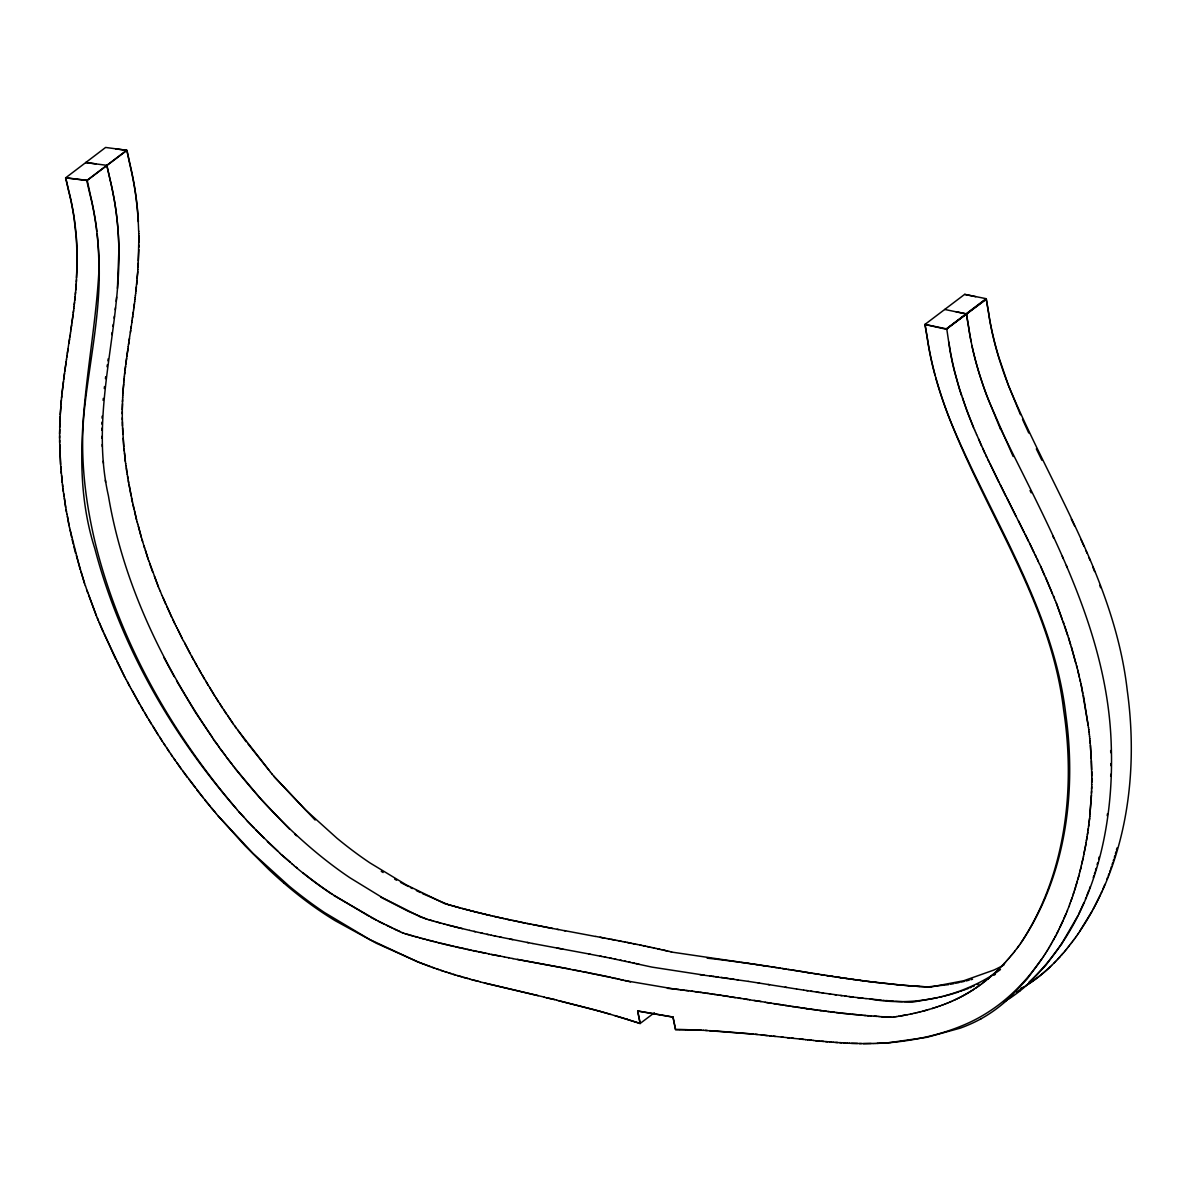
<?xml version="1.0" encoding="UTF-8"?>
<svg xmlns="http://www.w3.org/2000/svg" width="1191" height="1191" viewBox="0 0 1191 1191"><rect width="100%" height="100%" fill="white"/><g stroke="black" fill="none" stroke-linecap="round" stroke-linejoin="round"><path stroke-width="1.5" d="M101.875 430.204L101.875 428.194M138.781 242.845L138.856 233.525M1110.905 765.694L1110.905 763.535M1091.819 771.679L1091.7 782.591M1091.879 778.17L1091.671 784.72M122.197 413.798L122.494 403.704M122.345 411.669L122.241 419.857M59.565 433.837L59.937 423.028M138.305 260.829L138.885 235.848M138.885 247.281L138.915 245.004M76.522 277.711L77.013 262.898A364.074 246.299 52.8 0 0 77.013 256.467L76.596 243.426A308.707 208.827 52.8 0 0 76.164 236.815L74.17 218.861A255.008 172.501 52.8 0 0 72.264 207.368A246.046 166.442 52.8 0 0 71.341 202.723A242.607 164.12 52.8 0 0 70.314 198.019A239.748 162.184 52.8 0 0 68.602 190.902L65.594 177.891M77.132 264.908L77.162 262.779A363.449 245.867 52.8 0 0 77.162 256.348A337.247 228.136 52.8 0 0 76.953 247.683M59.758 429.43L59.55 438.154M122.211 409.793L122.643 399.744M101.92 424.175L101.95 422.165M1091.819 784.616L1091.566 788.993M138.856 249.544L137.933 267.439M1091.775 786.76L1091.418 793.251M59.654 427.39L60.22 416.671M77.087 267.037L76.269 281.91M1110.697 776.368L1110.771 774.239M102.054 418.175L102.128 416.195M1091.656 791.018L1089.959 814.168M122.405 401.829L122.733 397.779M59.863 421.019L60.905 406.205M1091.477 795.246L1089.75 816.237M122.584 397.883L122.837 395.799M138.35 262.928L137.784 269.642M122.688 395.918L122.956 393.834M60.19 414.676L61.069 404.121M76.552 279.691L75.986 286.078M122.807 393.938L123.7 383.993M122.926 391.973L123.879 382.028M137.933 269.523L137.114 278.322M76.284 283.875L75.643 290.232M137.784 271.712L135.848 291.155M117.433 288.43L118.877 250.393A381.448 258.03 52.8 0 0 118.713 243.411A352.968 238.781 52.8 0 0 117.745 226.752A310.717 210.197 52.8 0 0 114.202 199.507L112.237 189.354A272.456 184.307 52.8 0 0 110.54 181.732L106.818 165.326L85.663 162.557M75.971 288.043L75.286 294.371M60.92 404.24L61.441 399.968M103.126 400.37L103.289 398.404M61.098 402.156L61.843 395.844M75.614 292.182L74.661 300.549M137.069 280.376L136.652 284.664M123.73 382.132L124.058 380.063M61.485 398.017L63.48 381.507M123.909 380.167L124.266 378.083M75.227 296.321L74.199 304.658M116.629 297.05L116.182 301.308M124.117 378.202L124.459 376.118M136.444 286.793L135.61 293.284M61.902 393.893L64.537 373.379M1089.899 816.118L1089.05 822.4M124.311 376.237L124.906 372.188M104.272 388.534L104.48 386.569M74.586 302.484L73.961 306.697M124.534 374.272L125.606 366.277M1089.676 818.187L1088.529 826.48M135.357 295.383L135.759 293.165M135.119 297.497L135.506 295.279M73.723 308.752L74.11 306.593M124.981 370.327L126.633 358.372M115.199 309.779L115.453 307.665M134.866 299.596L135.268 297.378M73.872 308.633L73.202 312.831M134.598 301.695L135.015 299.477M73.619 310.672L71.847 322.984M134.747 301.576L134.062 305.864M105.433 378.664L105.686 376.684M63.585 379.587L66.264 361.23M125.71 364.416L128.032 348.442M134.479 303.66L133.794 307.948M1088.946 824.321L1087.978 830.529M73.098 314.752L70.969 329.058M114.128 318.131L114.41 316.047M133.511 310.017L133.943 307.829M133.66 309.898L132.945 314.141M133.377 311.968L132.365 318.265M64.671 371.458L66.562 359.22M112.996 326.408L113.279 324.354M126.767 356.511L128.33 346.462M1088.41 828.385L1087.383 834.563M1107.198 815.746L1107.481 813.721M132.811 316.091L132.067 320.319M71.698 324.905L70.671 331.083M107.041 366.783L107.324 364.788M131.784 322.359L132.216 320.2M107.905 360.813L108.187 358.819M111.805 334.611L112.118 332.572M128.181 346.566L128.926 342.457M131.918 322.24L129.075 340.566M66.413 359.325L67.172 355.186M70.373 333.108L70.82 330.979M128.479 344.571L129.521 338.452M131.025 328.359L131.323 326.319M66.726 357.315L68.081 349.127M70.075 335.133L67.321 353.28M69.927 337.038L70.522 332.989M130.429 332.408L130.727 330.383M69.004 343.082L69.614 339.048M1087.83 832.435L1086.4 840.578M1087.219 836.469L1086.058 842.573M1086.207 842.454L1084.212 852.458M1085.864 844.449L1083.81 854.423M1083.408 856.374L1083.959 854.304M1081.681 864.145L1083.557 856.255M1083.125 858.205L1081.22 866.065M1079.805 871.812L1081.368 865.946M1080.907 867.867L1079.314 873.718M1098.638 858.949L1099.114 857.044M1079.463 873.598L1076.158 884.987M1116.473 849.883L1116.979 847.992M1078.957 875.489L1077.929 879.271M1097.119 864.621L1097.64 862.746M1115.431 853.634L1115.952 851.759M1077.393 881.146L1073.255 894.188M1095.526 870.249L1096.062 868.373M1114.344 857.371L1114.895 855.51M1094.41 873.956L1094.976 872.095M1113.213 861.063L1113.793 859.217M1075.741 886.729L1074.595 890.421M1093.249 877.633L1093.829 875.802M1112.052 864.74L1112.647 862.909M1074.014 892.253L1072.644 896.019M1110.846 868.373L1111.456 866.557M1072.793 895.9L1070.754 901.423M1072.183 897.716L1070.099 903.225M1109.61 871.976L1110.235 870.189M1089.527 888.501L1090.182 886.7M1108.315 875.564L1108.97 873.777M1069.444 904.996L1070.247 903.106M1088.872 890.273L1086.847 895.587M1068.774 906.783L1069.592 904.892M1106.975 879.107L1107.645 877.335M1068.922 906.664L1067.389 910.296M1066.689 912.053L1067.538 910.192M1085.433 899.071L1086.147 897.329M1066.838 911.934L1063.771 918.976M1104.891 884.362L1102.717 889.528M1066.124 913.676L1059.886 927.447M1083.989 902.54L1078.57 914.375M1101.199 892.937L1101.958 891.24M1063.161 920.569L1059.067 929.114M1100.439 894.635L1093.025 909.477M1059.216 928.995L1054.869 937.317M1058.397 930.647L1056.73 933.938M1077.751 916.043L1061.27 944.389M1055.881 935.575L1053.112 940.533M1054.139 938.806L1052.219 942.126M1092.147 911.085L1079.716 931.332M1051.311 943.719L1052.368 942.007M1050.388 945.282L1051.459 943.6M1049.465 946.86L1050.536 945.178M1048.527 948.408L1049.613 946.741M1047.589 949.956L1048.676 948.304M1046.621 951.505L1047.738 949.852M1045.653 953.038L1046.77 951.386M1044.671 954.557L1045.802 952.919M1043.688 956.06L1044.82 954.438M1042.691 957.564L1043.837 955.956M1021.476 942.17C1065.707 874.328 1075.667 788.591 1063.593 709.762C1050.656 599.594 982.054 508.81 945.103 406.801A380.867 257.643 52.8 0 1 942.543 399.387A353.504 239.138 52.8 0 1 940.116 391.928L939.684 390.574A316.925 214.395 52.8 0 1 936.632 380.48L935.918 377.934M1042.84 957.445L1027.357 978.674L1010.563 996.882A344.646 233.138 52.8 0 1 1000.008 1006.082A299.656 202.708 52.8 0 1 981.176 1018.722M1078.704 932.821L1079.865 931.213M1080.118 930.752C1126.984 861.108 1138.596 772.408 1127.267 690.527C1114.687 579.928 1050.462 486.509 1008.703 386.063A363.106 245.644 52.8 0 1 1005.234 376.877A341.534 231.039 52.8 0 1 1002.792 369.984L999.398 359.667A310.598 210.107 52.8 0 1 995.438 346A290.902 196.798 52.8 0 1 993.115 336.755A279.394 188.997 52.8 0 1 992.043 332.125L990.331 323.699A242.443 164.001 52.8 0 1 989.14 316.702A239.912 162.289 52.8 0 1 988.456 312.027L986.386 299.179L946.592 328.969L986.193 299.06M1041.827 958.934C1029.039 977.409 1013.601 994.202 995.304 1007.303A360.292 243.723 52.8 0 1 990.986 1010.296L989.527 1011.263A363.999 246.239 52.8 0 1 986.58 1013.154A350.273 236.949 52.8 0 1 980.55 1016.757A342.13 231.441 52.8 0 1 974.357 1020.092A347.266 234.91 52.8 0 1 967.985 1023.173C943.495 1034.22 916.906 1040.13 890.228 1042.616M1061.613 943.912L1046.011 965.038L1030.349 981.86A344.646 233.138 52.8 0 1 1019.794 991.061M1077.691 934.31L1078.852 932.717M1076.649 935.784L1077.84 934.191M1020.627 943.272C1065.424 877.439 1076.634 793.191 1065.93 715.523C1053.454 607.365 989.319 516.596 949.227 418.011A390.484 264.149 52.8 0 1 946.413 410.627A364.461 246.552 52.8 0 1 942.855 400.697L942.007 398.196A334.18 226.067 52.8 0 1 939.535 390.678A316.955 214.41 52.8 0 1 936.483 380.584L934.533 372.857A284.917 192.734 52.8 0 1 930.335 354.918L930.186 354.114A298.212 201.741 52.8 0 1 928.712 346.462A273.171 184.799 52.8 0 1 927.506 339.256L924.901 324.473L964.665 294.356L986.103 298.673L988.709 313.441A268.273 181.479 52.8 0 0 992.192 332.006L993.264 336.636A292.271 197.721 52.8 0 0 994.976 343.574L995.587 345.881A307.591 208.083 52.8 0 0 998.892 357.419L1008.301 385.006L1020.479 414.736M1075.607 937.243L1076.798 935.664M1019.645 944.657L1020.776 943.168M1074.565 938.702L1075.756 937.123M1019.794 944.537L1017.65 947.366M1073.493 940.146L1074.714 938.582M1018.796 945.907L1016.638 948.706M1072.421 941.59L1073.642 940.027M1071.349 943.004L1072.57 941.471M1016.786 948.602L1014.598 951.371M1070.262 944.433L1071.498 942.9M1069.161 945.833L1070.411 944.314M1013.556 952.681L1014.732 951.252M1068.044 947.232L1069.31 945.728M1012.499 953.976L1013.705 952.562M1066.928 948.632L1068.193 947.128M1011.442 955.271L1012.648 953.872M1065.796 950.001L1067.076 948.512M1010.37 956.552L1011.591 955.152M1064.65 951.371L1065.945 949.897M1009.298 957.817L1010.519 956.433M1063.503 952.726L1064.799 951.267M1063.652 952.621L1061.166 955.405M1008.211 959.083L1009.447 957.713M1062.491 953.961L1057.593 959.336M1007.11 960.318L1008.36 958.963M1005.993 961.554L1007.258 960.214M1058.948 957.921L1060.139 956.611M1006.142 961.45L1003.76 963.995M1005.025 962.67L1001.467 966.392M1056.387 960.616L1057.742 959.217M1002.762 965.082L1000.321 967.568M1055.152 961.881L1056.536 960.512M1053.916 963.147L1055.3 961.777M999.145 968.73L1000.47 967.449M1054.065 963.028L1051.415 965.618M997.984 969.876L999.294 968.611M996.793 971.022L998.132 969.772M1051.564 965.514L1050.149 966.839A344.646 233.138 52.8 0 1 1039.579 976.024A299.656 202.708 52.8 0 1 1025.287 986.029M995.602 972.154L996.941 970.903M994.396 973.255L995.75 972.035M1028.994 982.143C1092.787 922.444 1114.21 830.35 1111.263 745.73C1108.106 630.724 1049.509 529.102 1000.44 428.522M993.19 974.357L994.545 973.151M991.969 975.459L993.339 974.253M990.733 976.531L992.118 975.34M989.498 977.588L990.882 976.412M988.247 978.645L989.647 977.483M1023.694 986.743L1020.985 988.947A350.705 237.247 52.8 0 1 1018.231 991.106A342.546 231.724 52.8 0 1 1016.831 992.163M988.396 978.526L985.716 980.699M984.436 981.712L985.865 980.595M983.156 982.709L984.585 981.592M76.953 247.683L76.388 237.858A310.583 210.107 52.8 0 0 75.331 226.886A290.917 196.798 52.8 0 0 74.155 217.864A279.156 188.848 52.8 0 0 73.068 211.001L71.475 202.604A242.711 164.194 52.8 0 0 70.463 197.914A239.897 162.289 52.8 0 0 68.75 190.798L65.743 177.772L105.612 147.446L126.975 150.319L130.206 165.207A272.933 184.635 52.8 0 1 131.293 169.985A296.485 200.564 52.8 0 1 133.839 182.685A308.558 208.723 52.8 0 1 135.089 190.232A317.982 215.109 52.8 0 1 136.459 200.133A334.567 226.32 52.8 0 1 137.724 212.281L138.096 217.075A353.459 239.108 52.8 0 1 138.394 221.824M87.122 180.466L126.827 150.438L130.057 165.326A272.947 184.65 52.8 0 1 131.144 170.105A298.346 201.83 52.8 0 1 133.213 180.273L133.377 181.077A284.962 192.778 52.8 0 1 136.161 198.763L137.025 206.177A316.91 214.38 52.8 0 1 137.858 215.884L137.948 217.179A353.429 239.093 52.8 0 1 138.245 221.928A381.046 257.762 52.8 0 1 138.647 231.322M985.954 298.777L946.383 328.835L925.094 324.443M627.166 1019.332L640.088 1023.501L654.395 1012.737M981.86 983.692L983.304 982.59M980.55 984.659L982.009 983.572M1000.485 969.519L999.175 970.471A333.167 225.382 52.8 0 1 995.185 973.255L993.83 974.149A327.867 221.794 52.8 0 1 984.138 979.999A303.75 205.477 52.8 0 1 981.28 981.548A326.676 220.99 52.8 0 1 978.392 983.022A320.185 216.598 52.8 0 1 973.97 985.121C941.575 1000.366 905.413 1005.249 870.204 999.011M980.699 984.54L979.24 985.612A333.316 225.486 52.8 0 1 975.25 988.381L973.896 989.289A337.023 227.987 52.8 0 1 969.787 991.88A326.81 221.079 52.8 0 1 964.189 995.14L962.775 995.914A326.602 220.931 52.8 0 1 958.442 998.162A320.29 216.673 52.8 0 1 954.021 1000.261M952.532 1000.946L954.17 1000.157A320.185 216.598 52.8 0 0 958.591 998.043A326.676 220.99 52.8 0 0 961.494 996.569A303.75 205.477 52.8 0 0 964.338 995.036A327.867 221.794 52.8 0 0 974.044 989.17M952.681 1000.827L949.51 1002.256M951.177 1001.482L947.991 1002.882M946.458 1003.507L948.14 1002.777M944.91 1004.117L946.607 1003.388M966.72 989.096L968.253 988.5M943.361 1004.713L945.058 1003.998M941.798 1005.293L943.495 1004.594M963.608 990.257L965.172 989.676M940.22 1005.859L941.947 1005.174M938.642 1006.425L940.369 1005.755M960.452 991.359L962.03 990.808M938.791 1006.306L935.441 1007.497M937.198 1006.857L932.225 1008.524M958.859 991.88L955.644 992.907M933.982 1007.914L928.965 1009.506M952.398 993.889L954.021 993.413M929.114 1009.402L924.022 1010.906M927.476 1009.879L922.355 1011.338M950.76 994.366L944.121 996.138M970.903 979.702L972.556 979.255M920.688 1011.769L922.504 1011.233M969.251 980.133L965.886 980.982M919.005 1012.186L920.837 1011.65M942.438 996.554L939.059 997.358M917.323 1012.588L919.154 1012.082M964.204 981.384L960.809 982.173M915.641 1012.99L917.472 1012.484M913.944 1013.377L915.79 1012.886M937.347 997.745L912.202 1002.197L903.835 1001.72M912.232 1013.749L914.092 1013.258M959.097 982.545L955.658 983.275M910.534 1014.122L912.38 1013.645M910.683 1014.003L907.11 1014.806M953.917 983.617L950.463 984.287M907.259 1014.702L900.217 1016.057M905.547 1015.03L898.476 1016.34M948.721 984.615L927.789 986.907M896.734 1016.623L898.624 1016.236M894.992 1016.876L896.883 1016.504M893.25 1017.129L895.141 1016.757M893.399 1017.01L890.853 1017.203M888.337 1042.78L926.97 1037.287L960.244 1028.146A352.7 238.587 52.8 0 0 965.246 1026.24L966.884 1025.57A307.129 207.77 52.8 0 0 974.953 1021.952L976.516 1021.163A271.742 183.831 52.8 0 0 981.176 1018.707M886.432 1042.929L890.019 1042.601M888.129 1042.75L876.874 1043.45M886.223 1042.884L877.38 1043.331M874.938 1043.524L877.023 1043.346M873.003 1043.569L875.087 1043.405M873.152 1043.465L863.281 1043.658M871.217 1043.495L859.366 1043.599M679.733 1029.605L675.461 1029.59L673.034 1017.218L675.61 1029.545L685.614 1029.679M679.897 1029.59L687.579 1029.724M861.48 1043.524L851.491 1043.376M685.778 1029.694L689.544 1029.768M857.55 1043.45L849.511 1043.286M687.728 1029.739L691.524 1029.828M689.693 1029.798L703.494 1030.334M691.658 1029.858L701.514 1030.245M930.573 987.041L963.742 980.744L993.756 970.099A320.185 216.598 52.8 0 0 998.177 967.985A326.676 220.99 52.8 0 0 1001.065 966.511A303.75 205.477 52.8 0 0 1003.924 964.978M889.469 1017.144L891.002 1017.084M930.752 987.086L919.437 986.461M889.617 1017.025L881.102 1016.712M847.53 1043.197L849.659 1043.182M888.218 1016.965L879.702 1016.623M703.36 1030.289L757.416 1034.428M927.968 986.952L918.038 986.371M847.679 1043.078L843.57 1042.988M705.34 1030.379L707.32 1030.483M845.699 1042.988L835.606 1042.467M709.434 1030.647L717.354 1031.123M902.45 1001.705L895.468 1001.274M878.318 1016.533L879.851 1016.504M839.744 1042.631L841.739 1042.75M916.638 986.282L919.601 986.476M878.467 1016.414L874.12 1016.251M918.216 986.386L909.656 985.776M877.067 1016.325L867.122 1015.715M717.25 1031.093L753.308 1034.026M916.817 986.297L908.257 985.672M837.749 1042.497L833.611 1042.319M894.069 1001.169L885.672 1000.514M870.07 1015.834L871.47 1015.938M831.616 1042.17L833.76 1042.214M909.82 985.776L899.83 984.957M868.671 1015.715L864.324 1015.491M829.621 1042.006L831.765 1042.051M908.42 985.672L897.031 984.689M829.77 1041.887L825.616 1041.663M865.872 1015.491L862.924 1015.357M882.859 1000.276L884.273 1000.395M827.775 1041.723L821.611 1041.306M863.073 1015.253L860.11 1015.119M881.459 1000.142L865.991 998.564M861.659 1015.134L858.711 1014.985M823.77 1041.381L815.597 1040.726M900.009 984.942L875.906 982.411M858.86 1014.866L850.27 1014.151M857.446 1014.747L851.833 1014.181M819.75 1041.008L813.587 1040.532M897.195 984.674L868.835 981.548M755.258 1034.339L793.623 1038.299M811.726 1040.219L807.558 1039.907M809.567 1040.115L813.736 1040.413M761.287 1034.949L767.317 1035.589M848.87 1014.003L850.419 1014.047M805.697 1039.594L801.528 1039.267M805.548 1039.698L807.706 1039.803M667.362 988.322L675.967 989.155M849.019 1013.898L841.829 1013.243M801.677 1039.162L791.464 1038.18M773.346 1036.23L775.356 1036.438M799.518 1039.058L803.687 1039.371M769.326 1035.798L771.336 1036.006M707.112 958.16L715.538 959.112M847.605 1013.749L840.414 1013.079M781.4 1037.093L783.41 1037.316M787.445 1037.748L789.454 1037.971M865.991 998.609L849.049 996.569M863.177 998.296L857.535 997.641M673.138 988.828L627.806 981.116M674.404 989.111L683.024 990.004M840.563 1012.96L836.171 1012.573M715.865 959.142L745.402 962.879M676.294 989.2L678.781 989.483M839.149 1012.797L833.358 1012.231M65.743 177.772L87.032 180.347L126.618 150.334L115.661 148.86M65.594 177.891L86.705 180.436L89.712 193.463A249.008 168.452 52.8 0 1 90.903 198.316A268.481 181.627 52.8 0 1 92.645 206.177L93.151 208.663A281.433 190.381 52.8 0 1 95.384 221.422A290.753 196.694 52.8 0 1 96.441 228.94L96.754 231.411M876.07 982.381L866.006 981.19M699.98 974.64L748.186 981.369M680.046 989.766L684.438 990.183M834.921 1012.29L830.529 1011.888M704.223 975.161L651.939 967.107L610.179 958.1M853.292 997.135L823.547 993.086M832.092 1011.948L827.7 1011.531M684.289 990.287L688.681 990.718M868.998 981.503L863.177 980.818M685.703 990.465L692.924 991.269M829.264 1011.591L824.872 1011.159M826.435 1011.233L823.457 1010.98M866.17 981.146L860.349 980.446M709.881 975.876L711.295 976.054M844.806 996.063L846.235 996.242M863.341 980.774L856.106 979.865M712.709 976.248L714.124 976.426M694.338 991.463L691.361 991.195M823.606 1010.861L820.629 1010.608M840.563 995.497L841.977 995.691M694.189 991.567L698.581 992.029M820.778 1010.489L817.8 1010.221M819.214 1010.415L822.192 1010.683M860.512 980.387L853.262 979.478M718.381 977.007L715.538 976.62M695.604 991.761L697.018 991.954M739.73 962.09L671.724 952.085M856.255 979.821L849.019 978.883M834.906 994.723L836.32 994.917M698.432 992.148L701.425 992.416M816.52 1009.923L810.714 1009.239M817.949 1010.117L806.456 1008.643M740.996 962.373L752.34 963.995M721.21 977.394L722.624 977.588M702.839 992.624L699.861 992.341M85.826 162.482L95.876 163.882M850.434 979.076L853.426 979.419M724.039 977.796L728.297 978.407M705.668 993.026L702.69 992.728M704.104 992.937L708.511 993.428M810.863 1009.134L803.612 1008.226M746.668 963.177L748.082 963.37M849.168 978.823L843.332 978.064M850.597 979.017L846.176 978.466M829.234 993.934L830.648 994.128M706.948 993.339L709.925 993.636M748.246 963.281L753.769 964.204M846.339 978.421L840.504 977.647M806.605 1008.524L802.198 1008.018M843.496 978.005L839.074 977.439M732.554 979.017L733.969 979.225M729.711 978.6L731.14 978.808M822.132 992.877L823.562 993.115M712.769 994.038L709.776 993.741M711.206 993.949L718.441 994.887M803.761 1008.107L800.769 1007.809M753.918 964.115L758.027 964.829M752.504 963.906L756.598 964.621M837.66 977.23L840.652 977.588M822.132 992.907L803.657 990.093M714.034 994.366L715.463 994.574M799.503 1007.482L795.097 1006.961M800.918 1007.69L796.511 1007.184M756.761 964.531L763.699 965.693M834.817 976.799L837.824 977.171M836.246 977.022L839.238 977.379M736.812 979.642L738.241 979.851M816.445 992.043L819.304 992.49M716.878 994.783L721.284 995.304M796.66 1007.065L792.253 1006.544M759.441 965.038L769.386 966.556M830.559 976.158L833.551 976.531M831.973 976.367L836.395 976.948M724.128 995.736L719.721 995.2M722.565 995.631L728.401 996.391M790.839 1006.321L793.816 1006.633M763.863 965.603L766.542 966.124M826.301 975.503L830.722 976.099M827.715 975.727L832.137 976.307M810.773 991.21L812.188 991.418M725.408 996.063L741.04 998.49M789.559 1005.993L785.152 1005.457M787.995 1005.889L790.988 1006.216M770.964 966.705L772.393 966.913M766.706 966.035L776.502 967.658M822.028 974.848L825.035 975.221M823.457 975.072L827.879 975.667M803.672 990.108L796.556 988.992M748.186 981.369L759.56 983.126M806.515 990.555L807.93 990.778M783.872 1005.115L778.036 1004.341M729.666 996.718L731.095 996.941M782.308 1005.01L786.715 1005.561M773.808 967.137L780.775 968.328M819.348 974.342L813.498 973.509M817.755 974.178L822.192 974.789M820.614 974.625L823.606 974.997M738.346 997.939L748.156 999.621M781.028 1004.683L773.763 1003.671M732.51 997.165L735.353 997.596M782.353 968.477L789.305 969.682M804.952 972.169L812.232 973.226M778.08 967.807L786.462 969.221M807.811 972.615L816.49 973.896M758.131 982.917L796.556 989.006M744.033 998.832L749.735 999.725M765.232 1002.331L771.068 1003.12M766.662 1002.554L776.77 1004.013M790.884 969.831L803.687 971.871M788.04 969.385L807.96 972.541M768.091 984.495L769.52 984.719M785.167 987.205L786.596 987.428M753.992 1000.41L761.109 1001.542M749.586 999.845L765.381 1002.212M637.87 1010.965L673.094 1017.025M672.945 1017.129L637.721 1011.085L640.252 1023.471L610.521 1014.33M564.266 930.573L595.589 936.483M557.209 948.081L562.926 949.138M600.041 937.198L605.609 938.359M557.12 929.248L565.546 930.915M595.753 936.409L604.179 938.076M605.757 938.27L607.038 938.627M607.202 938.553L608.467 938.895M558.385 929.576L532.764 924.558M532.883 943.54L590.111 954.185M517.385 959.365L567.467 968.67M568.896 968.938L512.934 958.666M611.489 939.357L615.628 940.265M608.631 938.821L609.911 939.163M610.06 939.089L614.199 939.982M552.669 928.504L529.891 923.978M527.151 942.453L532.883 943.525M588.682 953.931L611.623 958.383M568.747 969.057L570.325 969.221M570.176 969.325L580.359 971.141M508.646 957.847L513.083 958.547M615.792 940.175L617.072 940.533M528.581 942.706L499.892 937.034M573.05 969.876L581.789 971.424M504.344 957.013L508.795 957.728M618.65 940.726L622.804 941.649M617.221 940.458L621.36 941.366M600.145 956.135L601.574 956.403M504.493 956.909L491.436 954.482M622.953 941.575L625.662 942.215M581.64 971.528L587.52 972.556M583.069 971.811L588.964 972.839M500.19 956.075L488.578 953.917M624.382 941.843L631.409 943.361M627.255 942.409L634.282 943.942M604.447 956.968L605.877 957.251M509.942 939.089L512.815 939.654M588.816 972.943L594.696 973.985M633.002 943.555L635.711 944.225M527.018 923.397L531.171 924.32M590.245 973.241L599.013 974.863M956.001 311.744L966.169 313.814M944.701 309.452L966.392 313.948L969.072 330.16A253.058 171.176 52.8 0 0 970.248 337.142L972.094 346.432A270.923 183.28 52.8 0 0 973.687 353.385L974.268 355.692A289.071 195.547 52.8 0 0 978.734 371.875A325.992 220.529 52.8 0 0 984.004 387.983A354.486 239.793 52.8 0 0 986.49 394.876L1000.5 429.207M924.916 324.473L946.666 329.341M528.298 923.754L512.651 920.435M614.496 958.963L615.926 959.246M488.727 953.797L478.514 951.847M637.304 944.433L641.458 945.416M635.86 944.135L637.155 944.523M525.425 923.174L511.207 920.122M595.991 974.387L603.316 975.757M485.854 953.217L480.107 952.041M640.177 945.014L645.775 946.309M620.228 960.14L621.672 960.437M501.322 937.317L491.273 935.218M600.294 975.28L607.633 976.665M643.051 945.609L650.092 947.232M478.663 951.743L472.916 950.522M477.085 951.549L471.323 950.329M647.368 946.517L651.522 947.545M624.546 961.033L625.99 961.331M494.146 935.813L495.575 936.111M604.611 976.173L610.507 977.275M964.665 294.385L975.786 296.723M508.334 919.512L511.043 920.167M628.863 961.941L630.307 962.254M491.258 935.188L486.955 934.295M608.929 977.082L613.395 977.9M471.472 950.224L465.562 949.078M653.115 947.753L655.854 948.483M651.685 947.44L654.41 948.17M506.89 919.199L509.614 919.854M611.802 977.707L616.268 978.526M470.028 949.912L467.155 949.287M505.46 918.886L508.17 919.556M633.18 962.879L634.624 963.191M488.384 934.578L481.179 933.029M614.69 978.332L619.156 979.166M657.447 948.691L661.615 949.763M656.003 948.378L660.171 949.435M502.572 918.246L505.297 918.916M636.054 963.504L638.942 964.144M465.711 948.974L456.912 947.158M501.128 917.933L503.853 918.603M617.563 978.957L623.146 980.059M464.267 948.661L461.393 948.021M966.497 314.186L968.67 327.063A239.912 162.289 52.8 0 0 969.355 331.723A242.443 164.001 52.8 0 0 970.546 338.72L971.127 341.787M502.408 918.291L496.811 916.951M500.964 917.963L495.367 916.623M482.623 933.312L473.973 931.392M620.451 979.597L626.213 980.908M661.764 949.659L667.392 951.073M459.949 947.694L455.468 946.83M663.208 949.971L668.836 951.401M493.923 916.296L496.647 916.996M624.918 980.461L630.545 981.905M492.478 915.968L495.203 916.668M475.403 931.69L469.641 930.379M455.617 946.711L448.248 945.148M452.58 946.16L454.024 946.488M668.985 951.296L670.28 951.743M492.315 915.998L488.146 914.956M670.429 951.624L671.694 952.071M490.871 915.656L486.687 914.614M451.285 945.714L443.915 944.106M538.198 995.661L480.211 981.935M469.626 930.35L456.615 927.238M544.406 997.135L484.35 983.007M485.243 914.271L487.968 914.986M544.257 997.239L554.723 999.591M546.312 997.73L556.793 1000.083M483.799 913.929L486.524 914.643M446.953 944.686L441.012 943.406M485.079 914.286L480.911 913.214M483.635 913.944L475.105 911.785M556.644 1000.202L598.061 1010.817M558.713 1000.708L589.753 1008.569M462.406 928.623L455.156 926.866M442.605 943.644L438.109 942.691M478.008 912.514L480.732 913.244M439.717 942.93L435.221 941.962M477.844 912.529L473.661 911.428M456.6 927.193L452.267 926.136M436.814 942.215L432.318 941.232M474.941 911.8L469.299 910.311M455.156 926.821L449.364 925.392M470.758 910.683L473.497 911.428M433.911 941.486L429.415 940.473M452.252 926.092L447.905 925.02M467.855 909.939L470.594 910.683M431.008 940.741L426.497 939.714M466.396 909.552L469.135 910.311M480.36 981.831L471.904 979.746M467.676 909.939L462.034 908.405M446.446 924.633L447.89 924.96M428.105 939.982L422.135 938.553M478.276 981.295L469.835 979.181M463.493 908.793L466.232 909.552M445.002 924.246L446.446 924.573M443.543 923.859L444.987 924.201M425.202 939.223L419.232 937.764M463.314 908.778L459.13 907.616M443.528 923.814L434.804 921.477M590.021 1008.613L600.13 1011.382M457.672 907.214L460.411 908.004M440.625 923.025L436.263 921.894M420.84 938.046L414.855 936.558M456.213 906.827L458.952 907.602M454.754 906.411L457.493 907.2M417.922 937.257L410.478 935.322M469.983 979.062L463.597 977.439M453.295 906.009L456.034 906.798M598.314 1010.876L610.76 1014.39M454.575 906.396L450.377 905.19M433.345 921.075L434.789 921.417M600.383 1011.457L608.675 1013.794M467.899 978.496L457.359 975.623M453.116 905.994L448.918 904.773M427.509 919.407L433.33 921.015M413.545 936.037L406.086 934.057M428.968 919.824L431.871 920.598M447.459 904.356L450.198 905.16M448.739 904.743L444.526 903.507M409.168 934.786L404.627 933.625M447.28 904.311L422.329 893.503M420.125 916.802L427.495 919.348M461.676 976.724L453.205 974.372M426.036 918.916L408.26 911.294L380.629 897.106M444.347 903.463L406.31 884.913L369.895 862.865A320.275 216.658 52.8 0 1 362.451 857.728A315.228 213.249 52.8 0 1 355.097 852.414A327.853 221.779 52.8 0 1 344.184 844.047L342.368 842.603A333.286 225.471 52.8 0 1 336.964 838.211L305.372 809.746L274.347 776.889M404.776 933.506L402.037 932.687M614.898 1015.61L627.374 1019.362M455.424 974.893L449.037 973.062M451.27 973.613L444.868 971.722M447.101 972.288L440.685 970.352M442.933 970.933L436.516 968.923M438.75 969.519L432.333 967.434M434.581 968.075L424.532 964.397M430.249 966.69L420.363 962.804M423.981 964.338L418.279 961.986M419.798 962.715L376.579 943.361L335.177 920.703A352.834 238.676 52.8 0 1 329.058 916.876L327.034 915.581A307.189 207.8 52.8 0 1 316.94 908.837L314.945 907.438A271.771 183.846 52.8 0 1 310.955 904.594A299.656 202.708 52.8 0 1 283.711 882.933M417.713 961.881L369.716 939.505L324.533 912.559A347.266 234.91 52.8 0 1 318.488 908.42A342.13 231.441 52.8 0 1 310.479 902.704A354.844 240.046 52.8 0 1 296.663 892.163L294.698 890.615A360.292 243.723 52.8 0 1 288.877 885.866L253.102 853.485L217.983 815.805M403.302 933.074L394.147 929.069M419.991 916.668L382.624 897.791L350.109 877.886A320.275 216.658 52.8 0 1 342.666 872.765A315.228 213.249 52.8 0 1 335.311 867.435A327.853 221.779 52.8 0 1 324.384 859.068L322.582 857.639A333.286 225.471 52.8 0 1 317.178 853.247C285.929 827.417 258.045 797.702 233.079 765.813M400.206 931.69L378.381 921.313M392.33 928.027L386.42 925.169M420.334 892.535L416.359 890.57M384.44 924.186L370.505 917.189M410.389 887.548L412.369 888.56M408.409 886.536L400.533 882.382M376.55 920.181L333.912 895.528M368.689 916.028L330.16 893.027A320.29 216.673 52.8 0 1 322.731 887.905A326.602 220.931 52.8 0 1 319.039 885.27L317.208 883.93A326.81 221.079 52.8 0 1 309.898 878.452A337.023 227.987 52.8 0 1 304.449 874.209L302.648 872.765A333.316 225.486 52.8 0 1 297.244 868.373L293.656 865.395M394.683 879.181L396.633 880.253M381.254 871.38L383.145 872.527M332.185 894.173L330.309 892.908A320.275 216.658 52.8 0 1 322.88 887.786A315.228 213.249 52.8 0 1 315.526 882.471A327.853 221.779 52.8 0 1 304.598 874.105L302.797 872.661M295.591 866.78L297.393 868.269M291.869 863.877L293.805 865.276M292.018 863.773L281.255 854.572M290.247 862.239L279.513 852.979M279.662 852.875L267.365 841.575M277.905 851.267L255.484 829.695M294.713 834.087L296.44 835.725M315.139 820.048L273.588 775.996M289.562 829.144L261.186 799.444L234.567 767.733M264.089 838.107L247.162 820.941M253.951 827.834L245.525 819.17M239.004 811.994L245.674 819.051M244.021 817.264L237.381 810.178M237.53 810.074C171.787 734.921 120.261 645.522 94.818 548.589C65.713 457.016 93.657 364.148 98.868 271.846A390.484 264.149 52.8 0 0 98.838 262.615A364.461 246.552 52.8 0 0 98.645 255.574L98.54 253.207A334.18 226.067 52.8 0 0 97.945 243.634A316.955 214.41 52.8 0 0 97.29 236.339L96.59 228.821A284.962 192.778 52.8 0 0 93.791 211.12L93.642 210.316A298.346 201.83 52.8 0 0 91.573 200.162A272.947 184.65 52.8 0 0 90.471 195.384L87.241 180.481M235.922 808.257C170.864 731.616 119.517 641.368 95.34 543.319C84.933 499.892 79.678 454.798 84.338 410.225C89.682 360.665 100.952 311.491 99.061 261.365A381.046 257.762 52.8 0 0 98.674 251.986A353.429 239.093 52.8 0 0 98.362 247.237L98.272 245.941A316.91 214.38 52.8 0 0 97.439 236.22L97.186 233.764M216.3 813.84L245.078 845.789L268.66 869.356A344.794 233.242 52.8 0 0 283.696 882.948M271.995 774.135L273.736 775.877M216.449 813.721L211.298 807.915M270.417 772.274L272.144 774.016M214.767 811.756L204.748 799.92M270.565 772.155L237.649 729.904M268.987 770.279L247.728 743.586M209.795 805.816L196.723 789.797M203.274 797.806L182.908 771.098M233.719 766.453L227.139 758.101M232.23 764.533L225.665 756.151M195.294 787.638L189.041 779.42M246.12 741.755L234.835 725.959M226.335 756.791L219.873 748.335M224.876 754.841L218.444 746.37M187.344 777.455L176.923 762.687M219.129 747.01L214.216 740.445M181.255 769.118L173.96 758.459M217.715 745.045L212.817 738.45M236.101 728.043L227.957 715.999M233.302 724.083L223.923 709.955M213.517 739.105L195.309 712.188L176.566 680.85M175.285 760.692L171.042 754.201M212.132 737.125C162.616 664.399 122.986 583.143 108.411 495.754C89.399 412.399 121.08 329.818 118.847 246.343A381.046 257.762 52.8 0 0 118.46 236.964A353.429 239.093 52.8 0 0 118.162 232.215L118.058 230.905A316.91 214.38 52.8 0 0 117.224 221.198L116.376 213.799A284.962 192.778 52.8 0 0 113.592 196.098L113.428 195.294A298.346 201.83 52.8 0 0 111.358 185.126A272.947 184.65 52.8 0 0 110.257 180.347L106.818 165.326M172.353 756.449L166.725 747.799M169.45 752.191L163.882 743.497M226.454 714.109L219.948 703.881M165.147 745.76L159.683 737.021M222.434 708.05L216.033 697.747M162.333 741.457L152.85 726.138M218.489 701.946L209.646 687.415M158.15 734.966L148.83 719.558M214.588 695.797L205.894 681.163M151.346 724.054L144.885 712.947M208.246 685.45L202.217 674.865M147.356 717.473L141.014 706.308M204.51 679.183L198.584 668.538M143.441 710.848L132.246 690.706M200.847 672.87L194.996 662.166M139.6 704.209L131.025 688.472M197.23 666.528L191.483 655.765M174.184 676.607L163.777 657.343M193.671 660.142L184.62 642.872M130.876 688.577L127.407 681.728M129.655 686.344L126.216 679.48M190.173 653.725L183.503 640.713M126.067 679.599L116.956 661.407M124.876 677.351L104.168 634.029M183.354 640.832L178.04 629.965M182.253 638.674L176.983 627.806M1030.051 490.558L1031.183 492.836M1016.027 516.358L1000.187 484.499M1007.005 498.121L1024.007 532.213M1018.469 520.78L1028.503 541.295M1005.725 495.962L990.168 464.058M1025.287 534.372L1034.011 552.639M998.907 482.355L988.009 459.503M1041.872 460.232L1036.319 448.888M175.926 625.647L176.834 627.925M1029.753 543.438L1036.185 557.194M115.691 659.248L99.27 622.565M1071.275 519.097L1074.565 525.901M175.777 625.766L172.799 619.201M1052.65 535.876L1053.737 538.138M174.72 623.608L166.829 606.279M1013.184 456.525L988.917 401.084A363.106 245.644 52.8 0 1 985.448 391.899A341.534 231.039 52.8 0 1 983.007 385.006L979.612 374.689A310.598 210.107 52.8 0 1 975.652 361.022A290.902 196.798 52.8 0 1 973.315 351.777A279.394 188.997 52.8 0 1 972.258 347.147L971.886 345.45M1035.247 554.798L1038.329 561.75M988.932 461.9L985.865 454.947M1037.406 559.353L1039.401 564.028M171.638 617.161L163.063 597.674M986.773 457.344L982.709 448.114M1028.741 432.973L1022.503 419.306M1039.549 563.909L1044.596 575.432M984.659 452.788L978.63 438.988M1040.606 566.187L1052.472 593.773M1080.952 539.538L1084.048 546.371M1062.268 556.346L1063.295 558.624M981.533 445.94L976.635 434.417M165.728 604.239L162.14 595.53M1045.758 577.605L1055.256 600.681M1086.073 550.942L1087.055 553.22M1066.347 565.472L1067.344 567.765M103.022 631.855L97.379 617.965M975.652 432.139L976.486 434.536M974.685 429.847L975.503 432.244M161.991 595.649L160.338 591.242M1089.021 557.79L1089.973 560.083M962.432 397.734L963.206 400.027A341.534 231.039 52.8 0 0 965.663 406.92A363.106 245.644 52.8 0 0 969.117 416.106L974.536 429.966M973.583 427.673L968.968 416.225A364.074 246.299 52.8 0 1 966.363 409.332L959.812 389.725A310.598 210.107 52.8 0 1 955.867 376.043A290.902 196.798 52.8 0 1 953.529 366.798A279.394 188.997 52.8 0 1 952.472 362.168L950.76 353.742A242.443 164.001 52.8 0 1 949.569 346.76A239.912 162.289 52.8 0 1 948.885 342.085M159.46 589.083L160.204 591.346M98.168 620.377L88.625 594.904M159.311 589.203L154.398 576.191M1053.559 595.962L1054.482 598.269M158.448 587.059L148.964 561.065M1092.787 566.976L1094.618 571.561M96.307 615.777L87.017 590.274M1055.405 600.577L1062.208 619.186M1056.313 602.884L1067.702 635.413M152.642 571.993L149.56 563.343M1099.784 585.391L1100.618 587.699M1063.176 621.389L1063.98 623.697M87.672 592.701L85.439 585.644M148.815 561.184L145.391 550.212M1064.769 626.019L1070.605 644.703M148.071 559.011L144.022 545.865M85.29 585.764L81.018 571.769M84.531 583.456L76.358 555.572M1068.595 637.632L1075.86 663.268M144.558 548.158L142.057 539.344M80.169 569.566L70.18 530.174M1071.453 646.921L1077.066 667.898M142.548 541.622L138.379 526.258M141.267 537.275L137.799 524.07M935.069 375.507L934.384 372.977A290.753 196.694 52.8 0 1 932.464 365.309A281.433 190.381 52.8 0 1 929.68 352.462L929.218 349.99A268.481 181.627 52.8 0 1 928.28 344.69A249.127 168.526 52.8 0 1 927.179 337.425L925.109 324.562M75.599 553.368L73.812 546.446M137.233 521.881L137.665 524.189M1076.619 665.471L1079.329 677.158M134.538 510.969L137.084 522M136.533 519.812L133.05 504.448M1077.795 670.101L1080.401 681.773M73.232 544.123L72.115 539.508M133.883 508.914L129.104 484.931M1080.014 679.361L1082.857 693.296M71.579 537.201L69.688 527.881M1081.056 683.976L1088.157 725.23M132.424 502.379L131.486 498.032M69.54 527.985L67.411 516.388M69.063 525.693L66.994 514.095M131.04 495.858L128.36 480.628M637.661 1011.144L640.088 1023.501M1083.453 695.484L1088.44 727.478M66.845 514.214L66.175 509.525M66.428 511.922L64.359 498.121M128.583 482.891L127.645 476.326M127.839 478.588L127.303 474.167M65.639 507.351L63.718 493.58M946.815 329.237L948.736 342.189A239.748 162.184 52.8 0 0 949.421 346.864A242.607 164.12 52.8 0 0 950.18 351.524A246.046 166.442 52.8 0 0 951.043 356.183A255.008 172.501 52.8 0 0 954.125 370.118L959.291 388.623A308.707 208.842 52.8 0 0 961.509 395.531M127.154 474.286L126.335 467.75M126.812 472.142L126.038 465.621M63.882 495.962L63.123 489.039M125.755 463.493L125.889 465.726M105.344 480.167L105.627 482.295M125.606 463.597L124.489 452.893M63.272 491.421L62.572 484.529M125.338 461.483L124.072 448.694M1088.589 727.373L1088.723 729.741M1088.872 729.621L1088.991 731.989M62.691 486.896L61.619 475.537M1089.14 731.87L1089.244 734.237M1089.393 734.118L1089.482 736.47M62.17 482.385L61.217 471.055M1089.631 736.366L1089.705 738.718M124.132 450.898L123.209 438.243M1089.854 738.599L1090.122 743.184M1090.078 740.832L1091.224 758.682M123.73 446.699L122.628 427.911M103.26 461.14L103.453 463.239M61.262 473.408L60.86 466.589M1090.465 745.298L1091.626 769.609M60.875 468.941L59.982 451.121M60.547 464.49L59.788 444.556M122.792 434.209L122.435 421.778M102.203 444.511L102.292 446.565M1091.477 760.766L1091.715 776.13M1110.667 750.524L1110.741 752.697M122.405 425.976L122.36 417.713M59.758 449.037L59.714 440.208M138.796 231.203L138.707 233.644M101.95 436.308L101.994 438.348M59.595 442.486L59.699 435.876M1025.436 985.91A286.823 194.029 52.8 0 0 1029.843 983.096A310.657 210.152 52.8 0 0 1039.728 975.905A344.661 233.153 52.8 0 0 1050.283 966.72M1022.414 987.681A286.823 194.029 52.8 0 1 1020.895 988.545M995.363 974.327A304.479 205.969 52.8 0 1 994.023 975.221M988.59 978.615A284.143 192.227 52.8 0 1 987.22 979.434M985.82 980.223A284.143 192.227 52.8 0 1 984.421 980.997M978.719 983.93A289.8 196.039 52.8 0 1 977.26 984.629M974.298 985.984A309.109 209.11 52.8 0 1 972.809 986.624M971.305 987.265A319.262 215.973 52.8 0 1 969.787 987.89M1022.28 987.801A299.656 202.708 52.8 0 1 1020.761 988.664M1019.779 991.031A299.656 202.708 52.8 0 1 1008.449 999.189M1006.976 1000.127A299.656 202.708 52.8 0 1 1003.998 1001.944M979.389 985.493A333.167 225.382 52.8 0 1 975.399 988.277"/></g></svg>
